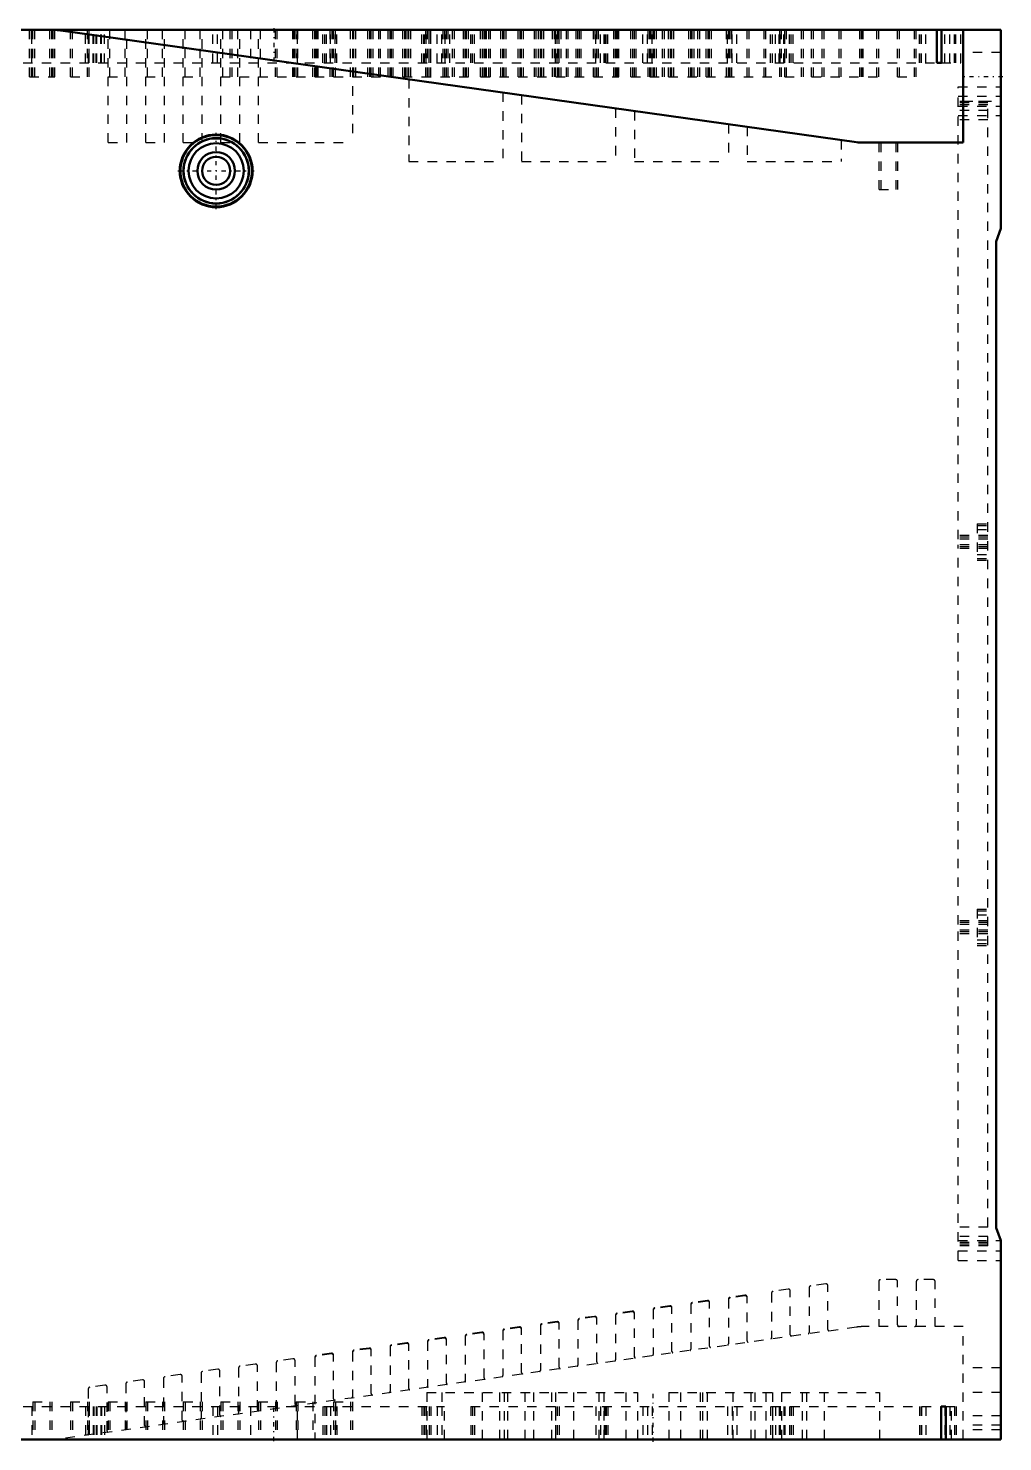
# Model space of a CAD drawing. Header units: millimetres. Extents: x 0 to 304, y 0 to 394.
# Drawn here: x 200.5 to 304.2, y 228.9 to 379.3 of the extents above; entities that cross this region are included whole.
import ezdxf

# ---------------------------------------------------------------- set-up
doc = ezdxf.new("R2010")
doc.units = ezdxf.units.MM
doc.linetypes.add('Center', pattern=[1.5, 0.45, -0.5, 0.05, -0.5])
doc.linetypes.add('Dashed', pattern=[2, 1, -1])
for name, color, linetype, lineweight in [('AM_4', 7, 'Continuous', 50), ('AM_6', 2, 'Continuous', 35), ('AM_7', 7, 'Center', 25), ('AM_9', 6, 'Dashed', 25)]:
    doc.layers.add(name, color=color, linetype=linetype, lineweight=lineweight)

# ---------------------------------------------------------------- blocks, each defined once
blk = doc.blocks.new('4_MDDLN45SE_2_in_MDDLN45SE_1100')
at = {"layer": 'AM_4'}
for p, q in [((304.03, 379.16), (153.23, 379.16)), ((203.99, 379.11), (288.68, 367.21)), ((297.2, 379.16), (297.2, 375.66)), ((297.7, 375.66), (297.7, 379.16)), ((300.03, 367.16), (300.03, 379.16)), ((304.03, 358.01), (304.03, 379.16)), ((297.7, 375.66), (297.2, 375.66)), ((289.38, 367.16), (300.03, 367.16)), ((304.03, 358.01), (303.53, 356.63)), ((303.53, 356.63), (303.53, 251.69)), ((303.53, 251.69), (304.03, 250.31)), ((304.03, 229.16), (304.03, 250.31)), ((297.68, 232.66), (297.68, 229.16)), ((297.68, 232.66), (298.18, 232.66)), ((298.18, 232.66), (298.18, 229.16)), ((153.23, 229.16), (304.03, 229.16))]:
    blk.add_line(p, q, dxfattribs=at)
for radius in [3.87, 3.8, 3.48, 3.46, 2.94, 2, 1.5]:
    blk.add_circle((220.53, 364.16), radius, dxfattribs=at)
for centre, start, end in [((203.29, 374.16), 82, 90), ((289.38, 372.16), 262, 270)]:
    blk.add_arc(centre, 5, start, end, dxfattribs=at)
at = {"layer": 'AM_7'}
for p, q in [((226.68, 379.33), (226.68, 375.48)), ((304.23, 374.16), (299.83, 374.16)), ((220.53, 360.1), (220.53, 368.22)), ((216.46, 364.16), (224.59, 364.16)), ((267.03, 228.91), (267.03, 234.41)), ((226.68, 228.98), (226.68, 232.83))]:
    blk.add_line(p, q, dxfattribs=at)
at = {"layer": 'AM_9'}
for p, q in [((200.67, 374.16), (200.67, 379.16)), ((200.87, 374.16), (200.87, 379.16)), ((200.91, 375.66), (200.91, 379.16)), ((201.03, 374.16), (201.03, 379.16)), ((201.23, 374.16), (201.23, 379.16)), ((202.83, 374.16), (202.83, 379.16)), ((203.03, 374.16), (203.03, 379.16)), ((203.18, 374.16), (203.18, 379.16)), ((203.38, 374.16), (203.38, 379.16)), ((205.03, 374.16), (205.03, 379.16)), ((205.23, 374.16), (205.23, 379.16)), ((206.64, 375.66), (206.64, 379.16)), ((206.83, 374.16), (206.83, 379.16)), ((206.93, 375.66), (206.93, 379.16)), ((207, 375.66), (207, 379.16)), ((207.03, 374.16), (207.03, 379.16)), ((207.43, 375.66), (207.43, 379.16)), ((207.5, 375.66), (207.5, 379.16)), ((207.77, 375.66), (207.77, 379.16)), ((207.84, 375.66), (207.84, 379.16)), ((208.27, 375.66), (208.27, 379.16)), ((208.34, 375.66), (208.34, 379.16)), ((208.64, 375.66), (208.64, 379.16)), ((209.03, 367.16), (209.03, 379.16)), ((209.23, 374.16), (209.23, 379.16)), ((210.83, 374.16), (210.83, 379.16)), ((211.03, 367.16), (211.03, 379.16)), ((213.03, 367.16), (213.03, 379.16)), ((213.23, 374.16), (213.23, 379.16)), ((214.83, 374.16), (214.83, 379.16)), ((215.03, 367.16), (215.03, 379.16)), ((217.03, 367.16), (217.03, 379.16)), ((217.23, 374.16), (217.23, 379.16)), ((218.83, 374.16), (218.83, 379.16)), ((219.03, 367.16), (219.03, 379.16)), ((220.18, 375.66), (220.18, 379.16)), ((220.68, 375.66), (220.68, 379.16)), ((221.03, 367.16), (221.03, 379.16)), ((221.23, 374.16), (221.23, 379.16)), ((222.03, 374.16), (222.03, 379.16)), ((222.23, 374.16), (222.23, 379.16)), ((222.83, 374.16), (222.83, 379.16)), ((223.03, 367.16), (223.03, 379.16)), ((224.18, 379.16), (224.18, 375.66)), ((225.03, 367.16), (225.03, 379.16)), ((225.23, 374.16), (225.23, 379.16)), ((226.83, 374.16), (226.83, 379.16)), ((227.03, 374.16), (227.03, 379.16)), ((228.67, 374.16), (228.67, 379.16)), ((228.83, 374.16), (228.83, 379.16)), ((228.87, 374.16), (228.87, 379.16)), ((229.03, 374.16), (229.03, 379.16)), ((229.18, 375.66), (229.18, 379.16)), ((229.23, 374.16), (229.23, 379.16)), ((230.83, 374.16), (230.83, 379.16)), ((231.03, 374.16), (231.03, 379.16)), ((231.18, 374.16), (231.18, 379.16)), ((231.23, 374.16), (231.23, 379.16)), ((231.38, 374.16), (231.38, 379.16)), ((231.87, 375.66), (231.87, 379.16)), ((232.09, 375.66), (232.09, 379.16)), ((232.26, 375.66), (232.26, 379.16)), ((232.67, 374.16), (232.67, 379.16)), ((232.68, 375.66), (232.68, 379.16)), ((232.87, 374.16), (232.87, 379.16)), ((233.03, 374.16), (233.03, 379.16)), ((233.18, 375.66), (233.18, 379.16)), ((233.23, 374.16), (233.23, 379.16)), ((233.38, 375.66), (233.38, 379.16)), ((234.83, 374.16), (234.83, 379.16)), ((235.03, 379.16), (235.03, 367.16)), ((235.18, 374.16), (235.18, 379.16)), ((235.38, 374.16), (235.38, 379.16)), ((236.67, 374.16), (236.67, 379.16)), ((236.87, 374.16), (236.87, 379.16)), ((237.03, 374.16), (237.03, 379.16)), ((237.23, 374.16), (237.23, 379.16)), ((237.83, 374.16), (237.83, 379.16)), ((238.03, 374.16), (238.03, 379.16)), ((238.83, 374.16), (238.83, 379.16)), ((239.03, 374.16), (239.03, 379.16)), ((239.18, 374.16), (239.18, 379.16)), ((239.38, 374.16), (239.38, 379.16)), ((240.39, 374.16), (240.39, 379.16)), ((240.59, 374.16), (240.59, 379.16)), ((240.67, 374.16), (240.67, 379.16)), ((240.87, 374.16), (240.87, 379.16)), ((241.03, 374.16), (241.03, 379.16)), ((241.23, 374.16), (241.23, 379.16)), ((242.43, 375.66), (242.43, 379.16)), ((242.63, 375.66), (242.63, 379.16)), ((242.68, 375.66), (242.68, 379.16)), ((242.83, 374.16), (242.83, 379.16)), ((242.87, 375.66), (242.87, 379.16)), ((243.03, 374.16), (243.03, 379.16)), ((243.18, 374.16), (243.18, 379.16)), ((243.18, 375.66), (243.18, 379.16)), ((243.37, 375.66), (243.37, 379.16)), ((243.38, 374.16), (243.38, 379.16)), ((244.06, 375.66), (244.06, 379.16)), ((244.55, 375.66), (244.55, 379.16)), ((244.67, 374.16), (244.67, 379.16)), ((244.87, 374.16), (244.87, 379.16)), ((244.9, 375.66), (244.9, 379.16)), ((245.03, 374.16), (245.03, 379.16)), ((245.23, 374.16), (245.23, 379.16)), ((245.4, 375.66), (245.4, 379.16)), ((245.69, 374.16), (245.69, 379.16)), ((245.89, 374.16), (245.89, 379.16)), ((246.83, 374.16), (246.83, 379.16)), ((247.03, 374.16), (247.03, 379.16)), ((247.18, 374.16), (247.18, 379.16)), ((247.38, 374.16), (247.38, 379.16)), ((247.62, 375.66), (247.62, 379.16)), ((247.82, 375.66), (247.82, 379.16)), ((248.02, 375.66), (248.02, 379.16)), ((248.67, 374.16), (248.67, 379.16)), ((248.87, 374.16), (248.87, 379.16)), ((249.03, 374.16), (249.03, 379.16)), ((249.09, 374.16), (249.09, 379.16)), ((249.23, 374.16), (249.23, 379.16)), ((249.29, 374.16), (249.29, 379.16)), ((249.53, 374.16), (249.53, 379.16)), ((249.73, 374.16), (249.73, 379.16)), ((250.83, 374.16), (250.83, 379.16)), ((251.03, 374.16), (251.03, 379.16)), ((251.18, 374.16), (251.18, 379.16)), ((251.38, 374.16), (251.38, 379.16)), ((252.67, 374.16), (252.67, 379.16)), ((252.87, 374.16), (252.87, 379.16)), ((253.03, 374.16), (253.03, 379.16)), ((253.23, 374.16), (253.23, 379.16)), ((254.39, 374.16), (254.39, 379.16)), ((254.59, 374.16), (254.59, 379.16)), ((254.83, 374.16), (254.83, 379.16)), ((255.03, 374.16), (255.03, 379.16)), ((255.18, 374.16), (255.18, 379.16)), ((255.38, 374.16), (255.38, 379.16)), ((256.33, 374.16), (256.33, 379.16)), ((256.53, 374.16), (256.53, 379.16)), ((256.62, 375.66), (256.62, 379.16)), ((256.67, 374.16), (256.67, 379.16)), ((256.82, 375.66), (256.82, 379.16)), ((256.87, 374.16), (256.87, 379.16)), ((257.02, 375.66), (257.02, 379.16)), ((257.03, 374.16), (257.03, 379.16)), ((257.23, 374.16), (257.23, 379.16)), ((257.79, 374.16), (257.79, 379.16)), ((257.99, 374.16), (257.99, 379.16)), ((258.83, 374.16), (258.83, 379.16)), ((259.03, 374.16), (259.03, 379.16)), ((259.18, 374.16), (259.18, 379.16)), ((259.38, 374.16), (259.38, 379.16)), ((260.67, 374.16), (260.67, 379.16)), ((260.87, 374.16), (260.87, 379.16)), ((260.93, 375.66), (260.93, 379.16)), ((261.03, 374.16), (261.03, 379.16)), ((261.23, 374.16), (261.23, 379.16)), ((261.43, 375.66), (261.43, 379.16)), ((261.82, 375.66), (261.82, 379.16)), ((261.93, 375.66), (261.93, 379.16)), ((262.02, 375.66), (262.02, 379.16)), ((262.22, 375.66), (262.22, 379.16)), ((262.83, 374.16), (262.83, 379.16)), ((263.03, 374.16), (263.03, 379.16)), ((263.09, 374.16), (263.09, 379.16)), ((263.18, 374.16), (263.18, 379.16)), ((263.29, 374.16), (263.29, 379.16)), ((263.38, 374.16), (263.38, 379.16)), ((264.67, 374.16), (264.67, 379.16)), ((264.87, 374.16), (264.87, 379.16)), ((265.03, 374.16), (265.03, 379.16)), ((265.23, 374.16), (265.23, 379.16)), ((265.93, 375.66), (265.93, 379.16)), ((266.43, 375.66), (266.43, 379.16)), ((266.49, 374.16), (266.49, 379.16)), ((266.69, 374.16), (266.69, 379.16)), ((266.83, 374.16), (266.83, 379.16)), ((266.93, 375.66), (266.93, 379.16)), ((267.03, 374.16), (267.03, 379.16)), ((267.18, 374.16), (267.18, 379.16)), ((267.38, 374.16), (267.38, 379.16)), ((268.03, 374.16), (268.03, 379.16)), ((268.23, 374.16), (268.23, 379.16)), ((268.67, 374.16), (268.67, 379.16)), ((268.87, 374.16), (268.87, 379.16)), ((269.03, 374.16), (269.03, 379.16)), ((269.23, 374.16), (269.23, 379.16)), ((270.83, 374.16), (270.83, 379.16)), ((271.03, 374.16), (271.03, 379.16)), ((271.18, 374.16), (271.18, 379.16)), ((271.38, 374.16), (271.38, 379.16)), ((271.79, 374.16), (271.79, 379.16)), ((271.99, 374.16), (271.99, 379.16)), ((272.67, 374.16), (272.67, 379.16)), ((272.87, 374.16), (272.87, 379.16)), ((273.03, 374.16), (273.03, 379.16)), ((273.23, 374.16), (273.23, 379.16)), ((274.83, 374.16), (274.83, 379.16)), ((274.93, 375.66), (274.93, 379.16)), ((275.03, 374.16), (275.03, 379.16)), ((275.18, 374.16), (275.18, 379.16)), ((275.19, 374.16), (275.19, 379.16)), ((275.38, 374.16), (275.38, 379.16)), ((275.39, 374.16), (275.39, 379.16)), ((275.43, 375.66), (275.43, 379.16)), ((275.93, 375.66), (275.93, 379.16)), ((277.03, 374.16), (277.03, 379.16)), ((277.23, 374.16), (277.23, 379.16)), ((278.83, 374.16), (278.83, 379.16)), ((279.03, 374.16), (279.03, 379.16)), ((279.53, 375.66), (279.53, 379.16)), ((279.73, 375.66), (279.73, 379.16)), ((280.05, 375.66), (280.05, 379.16)), ((280.43, 375.66), (280.43, 379.16)), ((280.49, 374.16), (280.49, 379.16)), ((280.55, 375.66), (280.55, 379.16)), ((280.69, 374.16), (280.69, 379.16)), ((280.93, 375.66), (280.93, 379.16)), ((281.03, 374.16), (281.03, 379.16)), ((281.05, 375.66), (281.05, 379.16)), ((281.23, 374.16), (281.23, 379.16)), ((281.55, 375.66), (281.55, 379.16)), ((281.72, 375.66), (281.72, 379.16)), ((281.92, 375.66), (281.92, 379.16)), ((282.83, 374.16), (282.83, 379.16)), ((283.03, 374.16), (283.03, 379.16)), ((283.89, 374.16), (283.89, 379.16)), ((284.09, 374.16), (284.09, 379.16)), ((285.03, 374.16), (285.03, 379.16)), ((285.23, 374.16), (285.23, 379.16)), ((286.83, 374.16), (286.83, 379.16)), ((287.03, 374.16), (287.03, 379.16)), ((289.03, 374.16), (289.03, 379.16)), ((289.19, 374.16), (289.19, 379.16)), ((289.23, 374.16), (289.23, 379.16)), ((289.39, 374.16), (289.39, 379.16)), ((290.83, 374.16), (290.83, 379.16)), ((291.03, 374.16), (291.03, 379.16)), ((293.03, 374.16), (293.03, 379.16)), ((293.23, 374.16), (293.23, 379.16)), ((294.83, 374.16), (294.83, 379.16)), ((295.03, 374.16), (295.03, 379.16)), ((295.38, 375.66), (295.38, 379.16)), ((295.56, 375.66), (295.56, 379.16)), ((295.58, 375.66), (295.58, 379.16)), ((296.06, 375.66), (296.06, 379.16)), ((298.08, 375.66), (298.08, 379.16)), ((298.58, 375.66), (298.58, 379.16)), ((299.08, 375.66), (299.08, 379.16)), ((299.25, 375.66), (299.25, 379.16)), ((299.75, 375.66), (299.75, 379.16)), ((304.03, 376.76), (300.03, 376.76)), ((183.98, 375.66), (297.2, 375.66)), ((297.7, 375.66), (299.75, 375.66)), ((200.67, 374.16), (203.38, 374.16)), ((205.03, 374.16), (207.03, 374.16)), ((209.03, 374.16), (211.03, 374.16)), ((213.03, 374.16), (215.03, 374.16)), ((217.03, 374.16), (219.03, 374.16)), ((221.03, 374.16), (239.38, 374.16)), ((240.39, 374.16), (247.38, 374.16)), ((241.03, 373.91), (241.03, 365.16)), ((248.67, 374.16), (256.53, 374.16)), ((256.67, 374.16), (263.38, 374.16)), ((264.67, 374.16), (280.69, 374.16)), ((281.03, 374.16), (283.03, 374.16)), ((283.89, 374.16), (291.03, 374.16)), ((293.03, 374.16), (295.03, 374.16)), ((299.49, 373.11), (304.03, 373.11)), ((299.49, 324.96), (299.49, 373.11)), ((251.03, 372.5), (251.03, 365.16)), ((253.03, 372.22), (253.03, 365.16)), ((299.49, 372.11), (304.03, 372.11)), ((302.65, 371.55), (299.49, 371.55)), ((300.03, 371.56), (304.03, 371.56)), ((302.65, 249.76), (302.65, 371.55)), ((263.03, 370.81), (263.03, 365.16)), ((265.03, 370.53), (265.03, 365.16)), ((302.65, 371.39), (299.49, 371.39)), ((302.65, 371.2), (299.49, 371.2)), ((299.49, 371.06), (304.03, 371.06)), ((302.65, 370.58), (299.49, 370.58)), ((299.49, 370.06), (304.03, 370.06)), ((275.03, 369.13), (275.03, 365.16)), ((277.03, 368.85), (277.03, 365.16)), ((302.65, 369.58), (299.49, 369.58)), ((209.03, 367.16), (211.03, 367.16)), ((213.03, 367.16), (215.03, 367.16)), ((217.03, 367.16), (219.03, 367.16)), ((221.03, 367.16), (223.03, 367.16)), ((225.03, 367.16), (235.03, 367.16)), ((287.03, 367.44), (287.03, 365.16)), ((291.08, 362.16), (291.08, 367.16)), ((291.28, 362.16), (291.28, 367.16)), ((292.88, 362.16), (292.88, 367.16)), ((293.08, 362.16), (293.08, 367.16)), ((241.03, 365.16), (251.03, 365.16)), ((253.03, 365.16), (263.03, 365.16)), ((265.03, 365.16), (275.03, 365.16)), ((277.03, 365.16), (287.03, 365.16)), ((291.08, 362.16), (293.08, 362.16)), ((301.49, 326.6), (301.49, 322.72)), ((301.49, 326.6), (302.65, 326.6)), ((302.65, 325.36), (299.49, 325.36)), ((302.65, 325.16), (299.49, 325.16)), ((302.65, 324.96), (299.49, 324.96)), ((301.49, 326.4), (302.65, 326.4)), ((301.49, 326), (302.65, 326)), ((302.65, 324.36), (299.49, 324.36)), ((299.49, 283.96), (299.49, 324.36)), ((302.65, 324.16), (299.49, 324.16)), ((302.65, 323.96), (299.49, 323.96)), ((301.49, 323.32), (302.65, 323.32)), ((301.49, 322.92), (302.65, 322.92)), ((301.49, 322.72), (302.65, 322.72)), ((302.65, 284.36), (299.49, 284.36)), ((301.49, 285.6), (302.65, 285.6)), ((301.49, 285.6), (301.49, 281.72)), ((301.49, 285.4), (302.65, 285.4)), ((301.49, 285), (302.65, 285)), ((302.65, 284.16), (299.49, 284.16)), ((302.65, 283.96), (299.49, 283.96)), ((299.49, 248.21), (299.49, 283.36)), ((302.65, 283.36), (299.49, 283.36)), ((302.65, 283.16), (299.49, 283.16)), ((302.65, 282.96), (299.49, 282.96)), ((301.49, 282.32), (302.65, 282.32)), ((301.49, 281.92), (302.65, 281.92)), ((301.49, 281.72), (302.65, 281.72)), ((302.65, 251.73), (299.49, 251.73)), ((302.65, 250.74), (299.49, 250.74)), ((299.49, 250.31), (304.03, 250.31)), ((302.65, 250.12), (299.49, 250.12)), ((302.65, 249.92), (299.49, 249.92)), ((302.65, 249.76), (299.49, 249.76)), ((299.49, 249.21), (304.03, 249.21)), ((299.49, 248.21), (304.03, 248.21)), ((283.62, 245.29), (283.62, 240.52)), ((285.39, 245.71), (283.79, 245.48)), ((285.62, 240.86), (285.62, 245.51)), ((291.03, 245.96), (291.03, 241.16)), ((292.83, 246.16), (291.23, 246.16)), ((293.03, 241.36), (293.03, 245.96)), ((295.03, 245.96), (295.03, 241.36)), ((296.83, 246.16), (295.23, 246.16)), ((297.03, 241.16), (297.03, 245.96)), ((272.8, 243.94), (271.2, 243.71)), ((272.8, 243.87), (271.2, 243.65)), ((273.03, 239.09), (273.03, 243.74)), ((275.03, 244.08), (275.03, 239.31)), ((276.8, 244.5), (275.2, 244.28)), ((276.8, 244.44), (275.2, 244.21)), ((277.03, 239.65), (277.03, 244.3)), ((279.62, 244.72), (279.62, 239.96)), ((281.39, 245.15), (279.79, 244.92)), ((281.62, 240.3), (281.62, 244.95)), ((260.8, 242.25), (259.2, 242.03)), ((260.8, 242.19), (259.2, 241.96)), ((263.03, 242.39), (263.03, 237.62)), ((264.8, 242.82), (263.2, 242.59)), ((264.8, 242.75), (263.2, 242.52)), ((265.03, 237.96), (265.03, 242.62)), ((267.03, 242.95), (267.03, 238.19)), ((268.8, 243.38), (267.2, 243.15)), ((268.8, 243.31), (267.2, 243.09)), ((269.03, 238.52), (269.03, 243.18)), ((271.03, 243.52), (271.03, 238.75)), ((288.68, 241.11), (203.99, 229.21)), ((251.03, 240.71), (251.03, 235.94)), ((252.8, 241.13), (251.2, 240.9)), ((252.8, 241.06), (251.2, 240.84)), ((253.03, 236.28), (253.03, 240.93)), ((255.03, 241.27), (255.03, 236.5)), ((256.8, 241.69), (255.2, 241.47)), ((256.8, 241.62), (255.2, 241.4)), ((257.03, 236.84), (257.03, 241.49)), ((259.03, 241.83), (259.03, 237.06)), ((261.03, 237.4), (261.03, 242.05)), ((300.03, 241.16), (289.38, 241.16)), ((300.03, 229.16), (300.03, 241.16)), ((240.8, 239.44), (239.2, 239.22)), ((240.8, 239.38), (239.2, 239.15)), ((241.03, 234.59), (241.03, 239.24)), ((243.03, 239.58), (243.03, 234.81)), ((244.8, 240), (243.2, 239.78)), ((244.8, 239.94), (243.2, 239.71)), ((245.03, 235.15), (245.03, 239.81)), ((247.03, 240.14), (247.03, 235.38)), ((248.8, 240.57), (247.2, 240.34)), ((248.8, 240.5), (247.2, 240.28)), ((249.03, 235.71), (249.03, 240.37)), ((228.69, 237.74), (227.09, 237.52)), ((231.03, 237.89), (231.03, 229.16)), ((232.8, 238.32), (231.2, 238.09)), ((232.8, 238.25), (231.2, 238.03)), ((233.03, 233.46), (233.03, 238.12)), ((235.03, 238.46), (235.03, 233.69)), ((236.8, 238.88), (235.2, 238.66)), ((236.8, 238.81), (235.2, 238.59)), ((237.03, 234.03), (237.03, 238.68)), ((239.03, 239.02), (239.03, 234.25)), ((218.92, 236.19), (218.92, 231.43)), ((220.69, 236.62), (219.09, 236.39)), ((220.92, 231.77), (220.92, 236.42)), ((222.92, 236.76), (222.92, 231.99)), ((224.69, 237.18), (223.09, 236.95)), ((224.92, 232.33), (224.92, 236.98)), ((226.92, 237.32), (226.92, 232.56)), ((228.92, 232.89), (228.92, 237.54)), ((304.03, 236.76), (300.03, 236.76)), ((208.69, 234.93), (207.09, 234.7)), ((208.92, 230.08), (208.92, 234.73)), ((210.92, 235.07), (210.92, 230.31)), ((212.69, 235.49), (211.09, 235.27)), ((212.92, 230.64), (212.92, 235.29)), ((214.92, 235.63), (214.92, 230.87)), ((216.69, 236.05), (215.09, 235.83)), ((216.92, 231.21), (216.92, 235.86)), ((201.03, 233.16), (201.03, 229.16)), ((201.03, 233.16), (203.03, 233.16)), ((201.23, 233.16), (201.23, 229.16)), ((202.83, 233.16), (202.83, 229.16)), ((203.03, 233.16), (203.03, 229.16)), ((205.03, 233.16), (205.03, 229.16)), ((205.03, 233.16), (207.03, 233.16)), ((205.23, 233.16), (205.23, 229.16)), ((206.83, 233.16), (206.83, 229.16)), ((206.92, 234.51), (206.92, 229.74)), ((207.03, 233.16), (207.03, 229.16)), ((209.03, 233.16), (211.03, 233.16)), ((209.03, 233.16), (209.03, 229.16)), ((209.23, 233.16), (209.23, 229.16)), ((210.83, 233.16), (210.83, 229.16)), ((211.03, 233.16), (211.03, 229.16)), ((213.03, 233.16), (213.03, 229.16)), ((213.03, 233.16), (215.03, 233.16)), ((213.23, 233.16), (213.23, 229.16)), ((214.83, 233.16), (214.83, 229.16)), ((215.03, 233.16), (215.03, 229.16)), ((217.03, 233.16), (219.03, 233.16)), ((217.03, 233.16), (217.03, 229.16)), ((217.23, 233.16), (217.23, 229.16)), ((218.83, 233.16), (218.83, 229.16)), ((219.03, 233.16), (219.03, 229.16)), ((221.03, 233.16), (221.03, 229.16)), ((221.03, 233.16), (223.03, 233.16)), ((221.23, 233.16), (221.23, 229.16)), ((222.83, 233.16), (222.83, 229.16)), ((223.03, 233.16), (223.03, 229.16)), ((225.03, 233.16), (227.03, 233.16)), ((225.03, 233.16), (225.03, 229.16)), ((225.23, 233.16), (225.23, 229.16)), ((226.83, 233.16), (226.83, 229.16)), ((227.03, 233.16), (227.03, 229.16)), ((229.03, 233.16), (231.03, 233.16)), ((229.03, 233.16), (229.03, 229.16)), ((229.23, 233.16), (229.23, 229.16)), ((230.83, 233.16), (230.83, 229.16)), ((233.03, 233.16), (235.03, 233.16)), ((233.03, 233.16), (233.03, 229.16)), ((233.23, 233.16), (233.23, 229.16)), ((234.83, 233.16), (234.83, 229.16)), ((235.03, 233.16), (235.03, 229.16)), ((242.93, 234.16), (242.93, 229.16)), ((242.93, 234.16), (265.38, 234.16)), ((244.53, 234.16), (244.53, 232.66)), ((248.82, 234.16), (248.82, 229.16)), ((250.69, 234.16), (250.69, 229.16)), ((251.16, 234.16), (251.16, 229.16)), ((251.53, 234.16), (251.53, 229.16)), ((253.37, 234.16), (253.37, 229.16)), ((254.31, 234.16), (254.31, 229.16)), ((256.21, 234.16), (256.21, 229.16)), ((256.64, 234.16), (256.64, 229.16)), ((258.54, 234.16), (258.54, 229.16)), ((261.26, 234.16), (261.26, 229.16)), ((261.78, 234.16), (261.78, 229.16)), ((264.11, 234.16), (264.11, 229.16)), ((265.38, 234.16), (265.38, 229.16)), ((268.68, 234.16), (291.12, 234.16)), ((268.68, 234.16), (268.68, 229.16)), ((269.94, 234.16), (269.94, 229.16)), ((272.03, 234.16), (272.03, 229.16)), ((272.27, 234.16), (272.27, 229.16)), ((272.79, 234.16), (272.79, 229.16)), ((275.51, 234.16), (275.51, 229.16)), ((277.41, 234.16), (277.41, 229.16)), ((277.84, 234.16), (277.84, 229.16)), ((279.03, 234.16), (279.03, 229.16)), ((279.74, 234.16), (279.74, 229.16)), ((280.68, 234.16), (280.68, 229.16)), ((282.9, 234.16), (282.9, 229.16)), ((283.36, 234.16), (283.36, 229.16)), ((285.23, 234.16), (285.23, 229.16)), ((291.12, 234.16), (291.12, 229.16)), ((304.03, 234.16), (300.03, 234.16)), ((183.98, 232.66), (244.82, 232.66)), ((200.91, 232.66), (200.91, 229.16)), ((206.64, 232.66), (206.64, 229.16)), ((206.93, 232.66), (206.93, 229.16)), ((207, 232.66), (207, 229.16)), ((207.43, 232.66), (207.43, 229.16)), ((207.5, 232.66), (207.5, 229.16)), ((207.77, 232.66), (207.77, 229.16)), ((207.84, 232.66), (207.84, 229.16)), ((208.27, 232.66), (208.27, 229.16)), ((208.34, 232.66), (208.34, 229.16)), ((208.64, 232.66), (208.64, 229.16)), ((220.18, 232.66), (220.18, 229.16)), ((220.68, 232.66), (220.68, 229.16)), ((224.18, 232.66), (224.18, 229.16)), ((229.18, 229.16), (229.18, 232.66)), ((231.87, 232.66), (231.87, 229.16)), ((232.09, 232.66), (232.09, 229.16)), ((232.26, 232.66), (232.26, 229.16)), ((232.68, 232.66), (232.68, 229.16)), ((233.18, 232.66), (233.18, 229.16)), ((233.38, 232.66), (233.38, 229.16)), ((242.43, 232.66), (242.43, 229.16)), ((242.63, 232.66), (242.63, 229.16)), ((242.68, 232.66), (242.68, 229.16)), ((242.87, 232.66), (242.87, 229.16)), ((243.18, 232.66), (243.18, 229.16)), ((243.37, 232.66), (243.37, 229.16)), ((244.06, 232.66), (244.06, 229.16)), ((244.55, 232.66), (244.55, 229.16)), ((244.82, 229.16), (244.82, 232.66)), ((247.62, 232.66), (247.62, 229.16)), ((247.62, 232.66), (297.68, 232.66)), ((247.82, 232.66), (247.82, 229.16)), ((248.02, 232.66), (248.02, 229.16)), ((256.62, 232.66), (256.62, 229.16)), ((256.82, 232.66), (256.82, 229.16)), ((257.02, 232.66), (257.02, 229.16)), ((260.93, 232.66), (260.93, 229.16)), ((261.43, 232.66), (261.43, 229.16)), ((261.82, 232.66), (261.82, 229.16)), ((261.93, 232.66), (261.93, 229.16)), ((262.02, 232.66), (262.02, 229.16)), ((262.22, 232.66), (262.22, 229.16)), ((265.93, 232.66), (265.93, 229.16)), ((266.43, 232.66), (266.43, 229.16)), ((266.93, 232.66), (266.93, 229.16)), ((274.93, 232.66), (274.93, 229.16)), ((275.43, 232.66), (275.43, 229.16)), ((275.93, 232.66), (275.93, 229.16)), ((279.53, 232.66), (279.53, 229.16)), ((279.73, 232.66), (279.73, 229.16)), ((280.05, 232.66), (280.05, 229.16)), ((280.43, 232.66), (280.43, 229.16)), ((280.55, 232.66), (280.55, 229.16)), ((280.93, 232.66), (280.93, 229.16)), ((281.05, 232.66), (281.05, 229.16)), ((281.55, 232.66), (281.55, 229.16)), ((281.72, 232.66), (281.72, 229.16)), ((281.92, 232.66), (281.92, 229.16)), ((295.38, 232.66), (295.38, 229.16)), ((295.56, 232.66), (295.56, 229.16)), ((295.58, 232.66), (295.58, 229.16)), ((296.06, 232.66), (296.06, 229.16)), ((298.08, 232.66), (298.08, 229.16)), ((298.18, 232.66), (299.27, 232.66)), ((298.58, 232.66), (298.58, 229.16)), ((298.77, 229.16), (298.77, 232.66)), ((299.08, 232.66), (299.08, 229.16)), ((299.27, 232.66), (299.27, 229.16)), ((304.03, 231.66), (300.03, 231.66)), ((304.03, 230.66), (300.03, 230.66)), ((304.03, 230.16), (300.03, 230.16))]:
    blk.add_line(p, q, dxfattribs=at)
for centre, radius, start, end in [((283.82, 245.29), 0.2, 98, 180), ((285.42, 245.51), 0.2, 0, 98), ((291.23, 245.96), 0.2, 90, 180), ((292.83, 245.96), 0.2, 0, 90), ((295.23, 245.96), 0.2, 90, 180), ((296.83, 245.96), 0.2, 0, 90), ((271.23, 243.52), 0.2, 98, 180), ((272.83, 243.74), 0.2, 0, 98), ((272.83, 243.68), 0.2, 0, 98), ((275.23, 244.08), 0.2, 98, 180), ((275.23, 244.01), 0.2, 98, 180), ((276.83, 244.3), 0.2, 0, 98), ((276.83, 244.24), 0.2, 0, 98), ((279.82, 244.72), 0.2, 98, 180), ((281.42, 244.95), 0.2, 0, 98), ((260.83, 242.05), 0.2, 0, 98), ((260.83, 241.99), 0.2, 0, 98), ((263.23, 242.39), 0.2, 98, 180), ((263.23, 242.33), 0.2, 98, 180), ((264.83, 242.62), 0.2, 0, 98), ((264.83, 242.55), 0.2, 0, 98), ((267.23, 242.95), 0.2, 98, 180), ((267.23, 242.89), 0.2, 98, 180), ((268.83, 243.18), 0.2, 0, 98), ((268.83, 243.11), 0.2, 0, 98), ((271.23, 243.45), 0.2, 98, 180), ((251.23, 240.71), 0.2, 98, 180), ((251.23, 240.64), 0.2, 98, 180), ((252.83, 240.93), 0.2, 0, 98), ((252.83, 240.86), 0.2, 0, 98), ((255.23, 241.27), 0.2, 98, 180), ((255.23, 241.2), 0.2, 98, 180), ((256.83, 241.49), 0.2, 0, 98), ((256.83, 241.43), 0.2, 0, 98), ((259.23, 241.83), 0.2, 98, 180), ((259.23, 241.76), 0.2, 98, 180), ((285.82, 240.86), 0.2, 180, 237.4577), ((289.38, 236.16), 5, 90, 98), ((293.23, 241.36), 0.2, 180, 270), ((294.83, 241.36), 0.2, 270, 0), ((239.23, 239.02), 0.2, 98, 180), ((240.83, 239.24), 0.2, 0, 98), ((240.83, 239.18), 0.2, 0, 98), ((243.23, 239.58), 0.2, 98, 180), ((243.23, 239.52), 0.2, 98, 180), ((244.83, 239.81), 0.2, 0, 98), ((244.83, 239.74), 0.2, 0, 98), ((247.23, 240.14), 0.2, 98, 180), ((247.23, 240.08), 0.2, 98, 180), ((248.83, 240.37), 0.2, 0, 98), ((248.83, 240.3), 0.2, 0, 98), ((274.83, 239.32), 0.2, 318.5423, 0), ((274.83, 239.31), 0.2, 320.8794, 0), ((277.23, 239.65), 0.2, 180, 237.4577), ((277.23, 239.65), 0.2, 180, 235.1206), ((279.42, 239.96), 0.2, 318.5423, 0), ((281.82, 240.3), 0.2, 180, 237.4577), ((283.42, 240.52), 0.2, 318.5423, 0), ((228.72, 237.54), 0.2, 0, 98), ((231.23, 237.89), 0.2, 98, 180), ((231.23, 237.83), 0.2, 98, 180), ((232.83, 238.12), 0.2, 0, 98), ((232.83, 238.05), 0.2, 0, 98), ((235.23, 238.46), 0.2, 98, 180), ((235.23, 238.39), 0.2, 98, 180), ((236.83, 238.68), 0.2, 0, 98), ((236.83, 238.62), 0.2, 0, 98), ((239.23, 238.95), 0.2, 98, 180), ((265.23, 237.97), 0.2, 180, 237.4577), ((265.23, 237.96), 0.2, 180, 235.1206), ((266.83, 238.19), 0.2, 318.5423, 0), ((266.83, 238.19), 0.2, 320.8794, 0), ((269.23, 238.53), 0.2, 180, 237.4577), ((269.23, 238.52), 0.2, 180, 235.1206), ((270.83, 238.75), 0.2, 318.5423, 0), ((270.83, 238.75), 0.2, 320.8794, 0), ((273.23, 239.09), 0.2, 180, 237.4577), ((273.23, 239.09), 0.2, 180, 235.1206), ((219.12, 236.19), 0.2, 98, 180), ((220.72, 236.42), 0.2, 0, 98), ((223.12, 236.76), 0.2, 98, 180), ((224.72, 236.98), 0.2, 0, 98), ((227.12, 237.32), 0.2, 98, 180), ((253.23, 236.28), 0.2, 180, 237.4577), ((253.23, 236.28), 0.2, 180, 235.1206), ((254.83, 236.51), 0.2, 318.5423, 0), ((254.83, 236.5), 0.2, 320.8794, 0), ((257.23, 236.84), 0.2, 180, 237.4577), ((257.23, 236.84), 0.2, 180, 235.1206), ((258.83, 237.07), 0.2, 318.5423, 0), ((258.83, 237.06), 0.2, 320.8794, 0), ((261.23, 237.41), 0.2, 180, 237.4577), ((261.23, 237.4), 0.2, 180, 235.1206), ((262.83, 237.63), 0.2, 318.5423, 0), ((262.83, 237.62), 0.2, 320.8794, 0), ((207.12, 234.51), 0.2, 98, 180), ((208.72, 234.73), 0.2, 0, 98), ((211.12, 235.07), 0.2, 98, 180), ((212.72, 235.29), 0.2, 0, 98), ((215.12, 235.63), 0.2, 98, 180), ((216.72, 235.86), 0.2, 0, 98), ((242.83, 234.82), 0.2, 318.5423, 0), ((242.83, 234.81), 0.2, 320.8794, 0), ((245.23, 235.16), 0.2, 180, 237.4577), ((245.23, 235.15), 0.2, 180, 235.1206), ((246.83, 235.38), 0.2, 318.5423, 0), ((246.83, 235.38), 0.2, 320.8794, 0), ((249.23, 235.72), 0.2, 180, 237.4577), ((249.23, 235.71), 0.2, 180, 235.1206), ((250.83, 235.94), 0.2, 318.5423, 0), ((250.83, 235.94), 0.2, 320.8794, 0), ((233.23, 233.47), 0.2, 180, 237.4577), ((233.23, 233.46), 0.2, 180, 235.1206), ((234.83, 233.7), 0.2, 318.5423, 0), ((234.83, 233.69), 0.2, 320.8794, 0), ((237.23, 234.03), 0.2, 180, 237.4577), ((237.23, 234.03), 0.2, 180, 235.1206), ((238.83, 234.26), 0.2, 318.5423, 0), ((238.83, 234.25), 0.2, 320.8794, 0), ((241.23, 234.59), 0.2, 180, 237.4577), ((241.23, 234.59), 0.2, 180, 235.1206), ((221.12, 231.77), 0.2, 180, 237.4577), ((222.72, 231.99), 0.2, 318.5423, 0), ((225.12, 232.33), 0.2, 180, 237.4577), ((226.72, 232.56), 0.2, 318.5423, 0), ((229.12, 232.89), 0.2, 180, 237.4577), ((230.83, 233.13), 0.2, 318.5423, 0), ((230.83, 233.13), 0.2, 320.8794, 0), ((210.72, 230.31), 0.2, 318.5423, 0), ((213.12, 230.64), 0.2, 180, 237.4577), ((214.72, 230.87), 0.2, 318.5423, 0), ((217.12, 231.21), 0.2, 180, 237.4577), ((218.72, 231.43), 0.2, 318.5423, 0), ((203.29, 234.16), 5, 270, 278), ((206.72, 229.74), 0.2, 318.5423, 0), ((209.12, 230.08), 0.2, 180, 237.4577)]:
    blk.add_arc(centre, radius, start, end, dxfattribs=at)
at = {"layer": 'AM_6', "flags": 8}
for tag, p in [('NN', (309.23, 394.16)), ('NT', (309.23, 393.66)), ('NB', (309.23, 393.16)), ('NBSYN', (309.23, 392.66)), ('LINA', (309.23, 392.16)), ('CNSORDERNO', (309.23, 391.66)), ('F', (309.23, 391.16)), ('MC', (309.23, 390.66)), ('COMPANY', (309.23, 389.16)), ('PSV', (309.23, 390.16)), ('ES', (309.23, 389.66))]:
    blk.add_attdef(tag, p, '', height=0.5, dxfattribs=at)
blk = doc.blocks.new('1_MDDLN45SE_1100')
blk.add_blockref('4_MDDLN45SE_2_in_MDDLN45SE_1100', (0, 0))
at = {"layer": 'AM_6', "flags": 8}
for tag, p in [('NN', (309.23, 394.16)), ('NT', (309.23, 393.66)), ('NB', (309.23, 393.16)), ('NBSYN', (309.23, 392.66)), ('LINA', (309.23, 392.16)), ('CNSORDERNO', (309.23, 391.66)), ('F', (309.23, 391.16)), ('MC', (309.23, 390.66)), ('COMPANY', (309.23, 389.16)), ('PSV', (309.23, 390.16)), ('ES', (309.23, 389.66))]:
    blk.add_attdef(tag, p, '', height=0.5, dxfattribs=at)

msp = doc.modelspace()

# ---------------------------------------------------------------- block references
msp.add_blockref('1_MDDLN45SE_1100', (0, 0))

doc.saveas('drawing.dxf')
